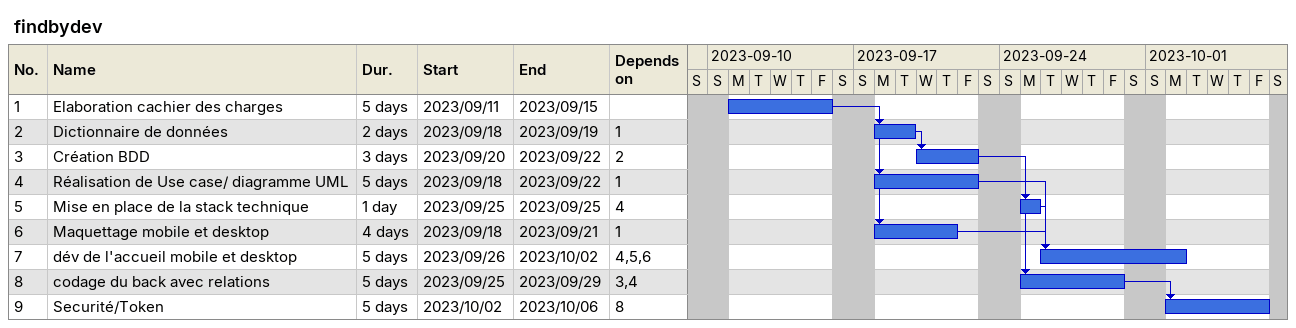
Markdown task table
findbydev

| ID | Task | Duration | Start | Finish | Predecessors |
|---|---|---|---|---|---|
| 1 | Elaboration cachier des charges | 5d | 2023-09-11 | 2023-09-15 |  |
| 2 | Dictionnaire de données | 2d | 2023-09-18 | 2023-09-19 | 1 |
| 3 | Création BDD | 3d | 2023-09-20 | 2023-09-22 | 2 |
| 4 | Réalisation de Use case/ diagramme UML | 5d | 2023-09-18 | 2023-09-22 | 1 |
| 5 | Mise en place de la stack technique | 1d | 2023-09-25 | 2023-09-25 | 4 |
| 6 | Maquettage mobile et desktop | 4d | 2023-09-18 | 2023-09-21 | 1 |
| 7 | dév de l'accueil mobile et desktop | 5d | 2023-09-26 | 2023-10-02 | 4, 5, 6 |
| 8 | codage du back avec relations | 5d | 2023-09-25 | 2023-09-29 | 3, 4 |
| 9 | Securité/Token | 5d | 2023-10-02 | 2023-10-06 | 8 |
